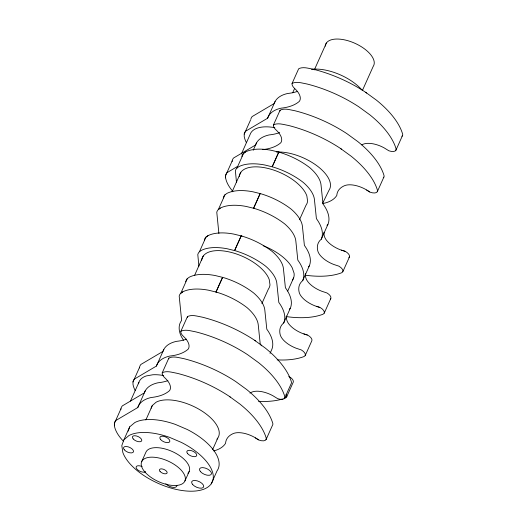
<?xml version="1.0" encoding="UTF-8"?>
<svg xmlns="http://www.w3.org/2000/svg" width="517" height="517" viewBox="0 0 517 517"><rect width="100%" height="100%" fill="white"/><g stroke="black" fill="none" stroke-linecap="round" stroke-linejoin="round"><path stroke-width="0.78" d="M120.888 409.393L120.984 408.604A24.532 11.742 24.2 0 1 122.361 405.864L144.372 392.855A51.823 24.797 24.2 0 1 157.892 382.806A67.378 32.241 24.2 0 0 167.883 380.635M139.487 367.942L139.59 367.154A24.532 11.742 24.2 0 1 140.967 364.407L162.971 351.405A51.823 24.797 24.2 0 1 176.491 341.349A67.378 32.241 24.2 0 0 186.482 339.184M232.114 161.53L232.217 160.742A24.532 11.742 24.2 0 1 233.594 157.995L255.598 144.993A51.823 24.797 24.2 0 1 269.118 134.937A67.378 32.241 24.2 0 0 279.697 132.559M250.797 119.446L250.823 119.285A24.532 11.742 24.2 0 1 252.199 116.538L274.204 103.536A51.823 24.797 24.2 0 1 287.723 93.48A67.378 32.241 24.2 0 0 297.714 91.315M185.726 281.726L185.784 281.377M204.331 240.269L204.383 239.92A24.532 11.742 24.2 0 1 205.863 237.219L207.931 235.713A46.814 22.399 24.2 0 1 233.917 234.117L241.982 236.101A46.814 22.399 24.2 0 1 272.336 251.585A39.68 18.987 24.2 0 1 283.426 268.614L285.397 287.736A54.808 26.231 24.2 0 1 290.289 308.287L283.697 322.97A43.686 20.906 24.2 0 0 280.169 334.589A19.084 9.132 24.2 0 0 296.067 348.199L301.346 349.951A7.393 3.541 24.2 0 1 303.944 356.581A84.555 40.462 24.2 0 1 277.164 359.877M223.318 197.953L223.376 197.604A24.532 11.742 24.2 0 1 224.85 194.903L226.918 193.397A46.814 22.399 24.2 0 1 252.91 191.794L260.969 193.785A46.814 22.399 24.2 0 1 291.323 209.262A39.68 18.987 24.2 0 1 302.413 226.291L304.39 245.413A54.808 26.231 24.2 0 1 309.276 265.971L302.691 280.647A43.686 20.906 24.2 0 0 299.162 292.273A19.084 9.132 24.2 0 0 315.06 305.877L320.333 307.628A7.393 3.541 24.2 0 1 322.931 314.265A84.555 40.462 24.2 0 1 286.095 316.566M241.924 156.496L241.982 156.147A24.532 11.742 24.2 0 1 243.455 153.446L245.523 151.94A46.814 22.399 24.2 0 1 271.509 150.344L279.574 152.328A46.814 22.399 24.2 0 1 309.929 167.812A39.68 18.987 24.2 0 1 321.018 184.84L322.996 203.963A54.808 26.231 24.2 0 1 327.881 224.514L321.29 239.197A43.686 20.906 24.2 0 0 317.761 250.816A19.084 9.132 24.2 0 0 333.659 264.426L338.939 266.177A7.393 3.541 24.2 0 1 341.537 272.808A84.555 40.462 24.2 0 1 305.444 275.212M123.906 439.799L121.812 445.57L122.833 452.459A49.07 23.485 24.2 0 0 198.438 490.633A49.07 23.485 24.2 0 0 181.389 442.423L169.621 437.382A49.07 23.485 24.2 0 0 128.972 435.521L123.906 439.799L129.715 426.842L134.788 422.57A49.07 23.485 24.2 0 1 175.437 424.425L187.206 429.472A49.07 23.485 24.2 0 1 217.017 470.922L211.207 483.88M128.145 431.172L129.715 426.842M120.965 408.766L114.38 423.449L114.386 425.756A46.814 22.399 24.2 0 0 123.272 441.059M132.979 381.992L139.571 367.316M232.198 160.903L225.606 175.586L225.619 177.887A46.814 22.399 24.2 0 0 232.908 191.458M244.211 134.129L250.467 120.183M130.458 401.134L138.899 382.322M241.361 153.988L250.131 134.452A36.655 17.539 24.2 0 1 274.811 127.654M187.38 278.56L180.795 293.242L182.74 291.853A46.814 22.399 24.2 0 1 208.726 290.25L216.791 292.241A46.814 22.399 24.2 0 1 247.145 307.718A39.68 18.987 24.2 0 1 258.235 324.747L260.206 343.87A54.808 26.231 24.2 0 1 261.557 345.815M199.394 251.792L205.986 237.109L207.931 235.713M224.973 194.793L218.387 209.469L220.332 208.08A46.814 22.399 24.2 0 1 246.318 206.477L254.383 208.467A46.814 22.399 24.2 0 1 284.738 223.945A39.68 18.987 24.2 0 1 295.827 240.974L297.805 260.096A54.808 26.231 24.2 0 1 302.691 280.647M236.986 168.019L243.578 153.336L245.523 151.94M194.502 275.561L203.265 256.025M232.094 191.788L240.857 172.251M114.386 425.756L114.399 423.287A24.532 11.742 24.2 0 1 115.776 420.541L137.78 407.538L145.251 390.826M135.137 390.484A46.814 22.399 24.2 0 1 132.992 384.299L132.998 381.837A24.532 11.742 24.2 0 1 134.375 379.09L156.386 366.081L163.85 349.376M253.188 150.305L256.477 142.963M246.37 142.614A46.814 22.399 24.2 0 1 244.218 136.436L244.231 133.968A24.532 11.742 24.2 0 1 245.607 131.221L267.619 118.219L275.083 101.506M137.78 407.538A51.823 24.797 24.2 0 1 151.3 397.483A67.378 32.241 24.2 0 0 169.608 390.574A22.574 10.805 24.2 0 0 164.813 377.804A10.469 5.008 24.2 0 1 162.235 372.802L168.82 358.119A15.491 7.412 24.2 0 1 177.984 357.46L183.884 358.662A84.555 40.462 24.2 0 1 235.674 381.514L246.577 389.45A84.555 40.462 24.2 0 1 272.776 423.326A7.393 3.541 24.2 0 1 272.627 424.968L266.042 439.65M156.386 366.081A51.823 24.797 24.2 0 1 169.906 356.032A67.378 32.241 24.2 0 0 188.214 349.117A22.574 10.805 24.2 0 0 183.419 336.347A10.469 5.008 24.2 0 1 180.834 331.345L187.425 316.663A15.491 7.412 24.2 0 1 196.589 316.01L202.483 317.205A84.555 40.462 24.2 0 1 254.274 340.063L265.182 347.993A84.555 40.462 24.2 0 1 291.375 381.869A7.393 3.541 24.2 0 1 291.233 383.517L284.641 398.2M262.533 149.62A67.378 32.241 24.2 0 0 280.841 142.705A22.574 10.805 24.2 0 0 276.046 129.935A10.469 5.008 24.2 0 1 273.461 124.94L280.052 110.257A15.491 7.412 24.2 0 1 289.216 109.598L295.11 110.793A84.555 40.462 24.2 0 1 346.901 133.651L357.809 141.587A84.555 40.462 24.2 0 1 384.002 175.463A7.393 3.541 24.2 0 1 383.271 177.699M267.619 118.219A51.823 24.797 24.2 0 1 281.132 108.163A67.378 32.241 24.2 0 0 299.44 101.254A22.574 10.805 24.2 0 0 294.651 88.485A10.469 5.008 24.2 0 1 292.066 83.483L298.652 68.8A15.491 7.412 24.2 0 1 307.822 68.141L313.716 69.343A84.555 40.462 24.2 0 1 365.506 92.194L376.408 100.13A84.555 40.462 24.2 0 1 402.607 134.006A7.393 3.541 24.2 0 1 401.877 136.249M145.878 419.927L152.373 405.457L156.089 402.226A36.655 17.539 24.2 0 1 200.454 410.104A36.655 17.539 24.2 0 1 216.914 439.185M292.693 92.776L294.638 88.433M314.33 69.892L326.369 43.053M216.791 292.241L215.996 292.002L222.588 277.319L223.376 277.558A46.814 22.399 24.2 0 1 253.731 293.036A39.68 18.987 24.2 0 1 264.82 310.064L266.798 329.187A54.808 26.231 24.2 0 1 271.683 349.744L270.036 353.408M241.982 236.101L241.187 235.862L234.602 250.545L235.39 250.784A46.814 22.399 24.2 0 1 265.744 266.261A39.68 18.987 24.2 0 1 276.834 283.297L278.812 302.419A54.808 26.231 24.2 0 1 283.697 322.97M253.588 208.228L260.18 193.545L253.595 208.273L254.383 208.467M279.574 152.328L278.779 152.088L272.194 166.771L272.989 167.01A46.814 22.399 24.2 0 1 303.337 182.495A39.68 18.987 24.2 0 1 314.426 199.523L316.404 218.646A54.808 26.231 24.2 0 1 321.29 239.197M216.003 292.047L222.588 277.364L215.311 275.567A46.814 22.399 24.2 0 0 189.325 277.17L187.257 278.676A24.532 11.742 24.2 0 0 186.01 280.634M241.193 235.907L234.602 250.59L227.325 248.793A46.814 22.399 24.2 0 0 201.339 250.396L199.271 251.902A24.532 11.742 24.2 0 0 197.798 254.603L198.896 266.165M278.786 152.134L272.2 166.817L264.924 165.02A46.814 22.399 24.2 0 0 238.932 166.623L236.864 168.128A24.532 11.742 24.2 0 0 235.39 170.83L236.495 182.391M141.645 461.726L145.904 452.226A23.685 11.335 24.2 0 1 174.113 452.407A23.685 11.335 24.2 0 1 187.917 473.301M261.88 303.563L268.375 289.093A36.655 17.539 24.2 0 0 269.984 284.796L269.26 279.665A36.655 17.539 24.2 0 0 233.057 252.91A36.655 17.539 24.2 0 0 201.662 260.316M299.472 219.79L305.967 205.32A36.655 17.539 24.2 0 0 307.576 201.023L306.852 195.891A36.655 17.539 24.2 0 0 270.649 169.137A36.655 17.539 24.2 0 0 239.255 176.543M184.937 480.946L189.203 471.446M362.443 90.391L373.184 66.447A26.244 12.557 24.2 0 0 353.867 42.833A26.244 12.557 24.2 0 0 325.303 46.162M212.558 449.719L217.754 438.138M287.73 291.019L293.604 277.933M377.268 191.788L383.86 177.105M395.873 150.331L402.459 135.648M286.631 396.927L293.223 382.244A7.393 3.541 24.2 0 0 289.333 376.725L288.777 376.441M305.237 355.47L311.829 340.793A7.393 3.541 24.2 0 0 307.932 335.268L303.867 333.937M324.23 313.153L330.815 298.471M342.829 271.696L349.421 257.02M322.795 202.916L328.986 190.275A36.655 17.539 24.2 0 0 316.326 165.324A36.655 17.539 24.2 0 0 276.485 152.056M237.458 166.448L227.002 172.678A24.532 11.742 24.2 0 0 225.625 175.425L225.619 177.887M220.332 208.08L218.264 209.585A24.532 11.742 24.2 0 0 216.785 212.287L218.885 233.458M182.74 291.853L180.672 293.359A24.532 11.742 24.2 0 0 179.192 296.06L181.622 320.437A51.823 24.797 24.2 0 0 181.37 336.67A67.378 32.241 24.2 0 1 183.432 340.244M348.93 257.666A7.393 3.541 24.2 0 0 345.524 251.495L340.251 249.743A19.084 9.132 24.2 0 1 324.353 236.133A43.686 20.906 24.2 0 1 323.952 232.262M307.376 334.984L302.652 333.517A19.084 9.132 24.2 0 1 286.761 319.907A43.686 20.906 24.2 0 1 286.36 316.036M341.459 250.163L344.975 251.21M316.268 306.303L319.777 307.35M366.656 189.998L370.25 192.227A7.393 3.541 24.2 0 0 377.416 190.14A84.555 40.462 24.2 0 0 351.217 156.27L340.315 148.334A84.555 40.462 24.2 0 0 288.525 125.476L282.631 124.28A15.491 7.412 24.2 0 0 273.461 124.94M255.43 437.86L259.023 440.096A7.393 3.541 24.2 0 0 266.184 438.009A84.555 40.462 24.2 0 0 239.991 404.132L229.083 396.196A84.555 40.462 24.2 0 0 177.292 373.345L171.398 372.143A15.491 7.412 24.2 0 0 162.235 372.802M365.752 92.375L366.676 93.047M340.561 148.515L341.485 149.187M254.526 340.244L255.45 340.916M229.335 396.377L230.259 397.05M369.674 191.988L365.564 189.345A19.084 9.132 24.2 0 0 344.445 185.719A43.686 20.906 24.2 0 0 336.8 195.42A54.808 26.231 24.2 0 1 322.821 203.536M258.448 439.851L254.338 437.208A19.084 9.132 24.2 0 0 233.212 433.582A43.686 20.906 24.2 0 0 225.574 443.289A54.808 26.231 24.2 0 1 213.734 450.921M311.557 69.349A36.655 17.539 24.2 0 1 361.894 89.932M361.771 144.876A43.686 20.906 24.2 0 1 363.05 144.262A19.084 9.132 24.2 0 1 384.17 147.888L388.855 150.777A7.393 3.541 24.2 0 0 396.022 148.689A84.555 40.462 24.2 0 0 369.823 114.813L358.914 106.877A84.555 40.462 24.2 0 0 307.124 84.025L301.23 82.823A15.491 7.412 24.2 0 0 292.066 83.483M280.02 111A10.469 5.008 24.2 0 1 280.052 110.257M326.964 225.354A43.686 20.906 24.2 0 1 327.881 224.514M330.324 299.117A7.393 3.541 24.2 0 0 326.925 292.952L321.645 291.2A19.084 9.132 24.2 0 1 305.747 277.59A43.686 20.906 24.2 0 1 305.347 273.719M308.358 266.811A43.686 20.906 24.2 0 1 309.276 265.971M263.231 245.762A36.655 17.539 24.2 0 1 292.202 267.767L294.063 273.183A36.655 17.539 24.2 0 1 292.506 279.949M283.943 398.536A84.555 40.462 24.2 0 0 285.339 398.038A7.393 3.541 24.2 0 0 286.043 394.238M282.495 399.001A84.555 40.462 24.2 0 1 258.558 401.334M289.371 309.127A43.686 20.906 24.2 0 1 290.289 308.287M168.794 358.863A10.469 5.008 24.2 0 1 168.82 358.119M138.524 383.821A36.655 17.539 24.2 0 1 146.298 375.93L152.851 374.76A36.655 17.539 24.2 0 1 163.585 375.523M249.944 393.075A43.686 20.906 24.2 0 1 251.818 392.125A19.084 9.132 24.2 0 1 272.937 395.757L277.623 398.639A7.393 3.541 24.2 0 0 284.789 396.552A84.555 40.462 24.2 0 0 258.59 362.675L247.688 354.746A84.555 40.462 24.2 0 0 195.898 331.888L190.004 330.693A15.491 7.412 24.2 0 0 180.834 331.345M187.393 317.406A10.469 5.008 24.2 0 1 187.425 316.663M151.126 408.249A36.655 17.539 24.2 0 1 152.373 405.457M176.866 485.347A6.469 3.096 24.2 0 1 172.743 487.324A6.469 3.096 24.2 0 1 165.802 483.705M145.626 471.685A5.39 2.579 24.2 0 1 139.273 470.916A5.39 2.579 24.2 0 1 136.314 466.573A5.39 2.579 24.2 0 1 142.143 466.586M144.831 471.911A23.685 11.335 24.2 0 0 183.05 483.317A23.685 11.335 24.2 0 0 161.995 458.786A23.685 11.335 24.2 0 0 144.831 471.911M160.05 471.439A4.155 1.99 24.2 0 0 166.758 473.443A4.155 1.99 24.2 0 0 163.062 469.132A4.155 1.99 24.2 0 0 160.05 471.439M124.319 449.835A5.39 2.579 24.2 0 0 133.011 452.427A5.39 2.579 24.2 0 0 128.222 446.843A5.39 2.579 24.2 0 0 124.319 449.835M192.615 484.481A6.495 3.108 24.2 0 0 203.091 487.609A6.495 3.108 24.2 0 0 197.32 480.881A6.495 3.108 24.2 0 0 192.615 484.481M200.447 471.614A6.469 3.096 24.2 0 0 210.884 474.729A6.469 3.096 24.2 0 0 205.133 468.034A6.469 3.096 24.2 0 0 200.447 471.614M187.613 453.635A5.351 2.559 24.2 0 0 196.247 456.207A5.351 2.559 24.2 0 0 191.49 450.669A5.351 2.559 24.2 0 0 187.613 453.635M160.645 439.56A5.39 2.579 24.2 0 0 169.343 442.151A5.39 2.579 24.2 0 0 164.555 436.568A5.39 2.579 24.2 0 0 160.645 439.56M133.218 438.952A5.06 2.423 24.2 0 0 141.367 441.259A5.06 2.423 24.2 0 0 136.682 436.025A5.06 2.423 24.2 0 0 133.218 438.952"/></g></svg>
